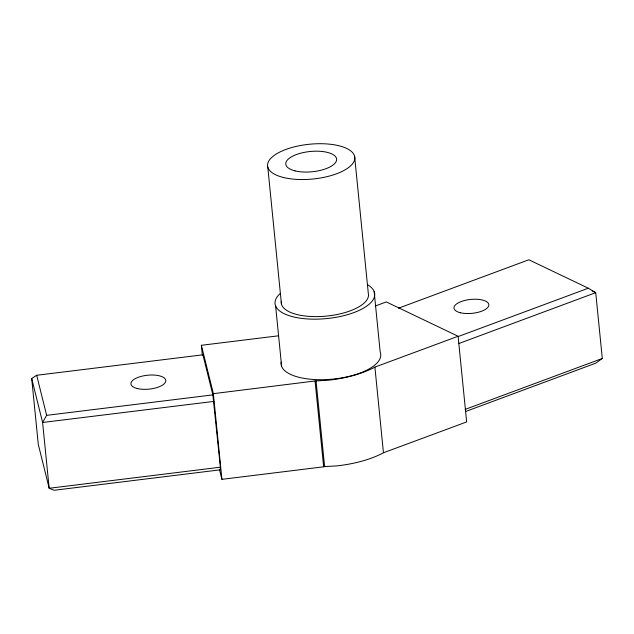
<?xml version="1.0" encoding="UTF-8"?>
<svg xmlns="http://www.w3.org/2000/svg" width="634" height="634" viewBox="0 0 634 634"><rect width="100%" height="100%" fill="white"/><g stroke="black" fill="none" stroke-linecap="round" stroke-linejoin="round"><path stroke-width="0.95" d="M220.378 467.203L220.347 469.818L54.104 490.28L49.175 488.275L38.27 444.291L31.7 378.498L36.693 375.273L202.935 354.81L212.873 394.887L220.378 467.203L49.175 488.275L42.605 422.482L31.7 378.498M36.693 375.273L46.631 415.349L42.605 422.482L213.809 401.409M398.54 308.179L528.851 259.774L588.32 288.216L595.73 292.67L602.3 358.464L595.801 363.147L465.491 411.553M375.185 306.048L386.296 301.919L458.097 336.258L466.648 421.927L383.451 452.771A67.901 27.072 -5.7 0 1 337.042 465.871L323.602 466.648L324.608 466.592L316.057 380.923M219.562 469.849L221.916 479.336L323.649 466.814L315.058 380.979L328.491 380.21A67.901 27.072 -5.7 0 0 374.9 367.11L458.097 336.258M458.017 336.622L588.32 288.216M458.604 343.604L595.73 292.67L592.204 290.982M465.174 409.398L602.3 358.464M202.349 355.135L201.366 345.292L278.643 335.782M201.366 345.292L213.365 393.666L315.058 380.979M46.631 415.349L212.873 394.887M374.139 291.489L380.186 352.021A50.07 19.963 -5.7 0 1 333.159 379.077A50.07 19.963 -5.7 0 1 281.155 362.117M354.612 156.281L368.299 293.352A43.809 17.467 -5.7 0 1 325.694 316.168A43.809 17.467 -5.7 0 1 281.322 301.293M374.9 367.11L383.451 452.771M267.77 166.972L281.448 304.043M275.608 305.905L281.647 366.444M213.365 393.666L221.916 479.336M367.458 284.698A50.07 19.963 -5.7 0 1 327.128 318.537A50.07 19.963 -5.7 0 1 280.117 293.613M137.269 388.531A17.522 6.99 -5.7 0 0 165.569 381.882A17.522 6.99 -5.7 0 0 142.222 376.12A17.522 6.99 -5.7 0 0 137.269 388.531M460.316 312.728A17.522 6.99 -5.7 0 0 488.616 306.087A17.522 6.99 -5.7 0 0 465.261 300.326A17.522 6.99 -5.7 0 0 460.316 312.728M283.485 177.504A43.809 17.467 -5.7 0 0 354.232 160.893A43.809 17.467 -5.7 0 0 295.856 146.486A43.809 17.467 -5.7 0 0 283.485 177.504M295.048 170.879A25.534 10.184 -5.7 0 0 336.282 161.195A25.534 10.184 -5.7 0 0 302.252 152.802A25.534 10.184 -5.7 0 0 295.048 170.879"/></g></svg>
